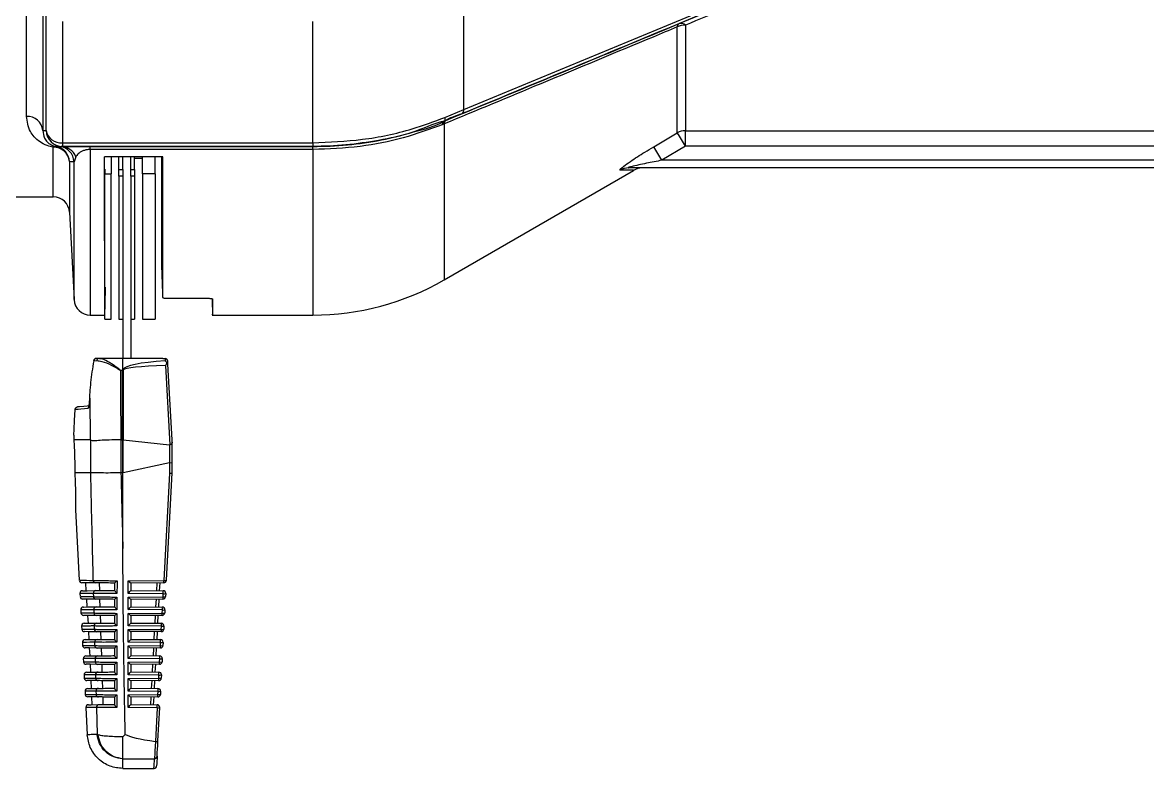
# Model space of a CAD drawing. Extents: x 8 to 113, y 0 to 87.
# Drawn here: x 17.059 to 21.342, y 31.733 to 34.571 of the extents above; entities that cross this region are included whole.
import ezdxf

# ---------------------------------------------------------------- set-up
doc = ezdxf.new("R2010")
doc.units = 0
doc.header["$MEASUREMENT"] = 0
doc.layers.add('OBJECT', color=7, linetype='CONTINUOUS')

msp = doc.modelspace()

# ---------------------------------------------------------------- linework, layer by layer
at = {"layer": 'OBJECT'}
for p, q in [((17.0749, 34.2144), (17.0749, 35.5419)), ((17.1368, 35.5154), (17.1368, 34.1603)), ((18.7393, 34.2401), (19.8524, 34.7017)), ((18.7393, 34.2401), (18.7393, 34.6637)), ((19.5595, 34.5674), (19.8154, 34.674)), ((17.1494, 34.1608), (17.1494, 34.6139)), ((17.2114, 34.5753), (17.2114, 34.1143)), ((18.1643, 34.1143), (18.1643, 34.5753)), ((19.5524, 34.1515), (19.5524, 34.5549)), ((19.5834, 34.5618), (19.5834, 34.1597)), ((18.6677, 34.2105), (18.7393, 34.2401)), ((18.6643, 34.1855), (18.6575, 34.1827)), ((18.6643, 34.196), (18.6643, 34.196)), ((18.6643, 34.1855), (18.6643, 33.5922)), ((19.4627, 34.0986), (19.5524, 34.1515)), ((19.5834, 34.1597), (23.8023, 34.1597)), ((19.5834, 34.1004), (19.5834, 34.1597)), ((17.1764, 33.9082), (17.1764, 34.0972)), ((17.1994, 34.1002), (17.2062, 34.1)), ((17.2114, 34.1001), (17.2062, 34.1)), ((17.2114, 34.1143), (18.1643, 34.1143)), ((17.2114, 34.1143), (17.2114, 34.1001)), ((18.1643, 34.1001), (17.2114, 34.1001)), ((17.3177, 34.1), (18.1643, 34.1)), ((17.3177, 34.0884), (17.3177, 34.1)), ((18.1643, 34.1143), (18.1643, 34.1001)), ((18.1643, 34.1001), (18.1643, 34.1)), ((18.1643, 34.0884), (18.1643, 34.1)), ((19.5834, 34.1004), (19.4937, 34.0474)), ((23.7969, 34.1004), (19.5834, 34.1004)), ((17.2619, 34.0605), (17.2558, 34.0412)), ((18.1643, 34.0884), (17.3177, 34.0884)), ((17.3177, 34.0884), (17.3177, 33.4582)), ((17.5936, 34.0605), (17.3719, 34.0605)), ((17.3965, 34.0605), (17.3965, 33.9954)), ((17.4265, 34.0117), (17.4265, 34.0605)), ((17.4414, 34.0117), (17.4414, 34.0605)), ((17.4714, 34.0117), (17.4714, 34.0605)), ((17.4863, 34.0117), (17.4863, 34.0605)), ((17.4863, 34.0554), (17.5163, 34.0554)), ((17.5163, 33.9954), (17.5163, 34.0605)), ((17.5643, 33.9954), (17.5643, 34.0605)), ((17.5903, 33.8554), (17.5903, 34.0605)), ((17.5936, 34.03), (17.5928, 34.0605)), ((18.1643, 34.0884), (18.1643, 33.4582)), ((17.2383, 34.0423), (17.2383, 33.8495)), ((17.2558, 33.517), (17.2558, 34.0412)), ((17.3725, 34.0134), (17.3725, 33.9954)), ((17.4265, 34.0117), (17.4414, 34.0117)), ((17.4265, 33.9865), (17.4265, 34.0117)), ((17.4414, 34.0117), (17.4414, 33.9865)), ((17.4714, 34.0117), (17.4863, 34.0117)), ((17.4714, 33.9865), (17.4714, 34.0117)), ((17.4863, 34.0117), (17.4863, 33.9865)), ((18.6643, 33.5922), (19.3858, 34.0087)), ((23.7913, 34.0182), (19.3664, 34.0182)), ((23.7924, 34.0474), (19.4937, 34.0474)), ((17.3725, 33.9954), (17.3965, 33.9954)), ((17.3725, 33.4432), (17.3725, 33.9954)), ((17.3965, 33.4432), (17.3965, 33.9954)), ((17.4414, 33.9865), (17.4265, 33.9865)), ((17.4265, 33.9865), (17.4265, 33.4432)), ((17.4414, 33.9865), (17.4414, 33.4747)), ((17.4863, 33.9865), (17.4714, 33.9865)), ((17.4714, 33.9865), (17.4714, 33.4747)), ((17.4863, 33.9865), (17.4863, 33.4432)), ((17.5643, 33.9954), (17.5163, 33.9954)), ((17.5163, 33.9954), (17.5163, 33.4432)), ((17.5643, 33.9954), (17.5643, 33.4432)), ((16.9701, 33.9082), (17.1764, 33.9082)), ((17.2383, 33.8495), (17.2558, 33.517)), ((17.5903, 33.8518), (17.5903, 33.8554)), ((17.5933, 33.737), (17.5903, 33.8518)), ((17.5903, 33.7925), (17.5903, 33.8518)), ((17.5932, 33.6798), (17.5903, 33.7925)), ((17.5903, 33.6485), (17.5903, 33.7795)), ((17.5903, 33.645), (17.5903, 33.6485)), ((17.5931, 33.5407), (17.5903, 33.6485)), ((17.6081, 33.5222), (17.768, 33.5222)), ((17.7814, 33.5206), (17.7831, 33.4556)), ((17.3177, 33.4582), (17.3725, 33.4582)), ((17.4414, 33.4747), (17.4414, 33.2932)), ((17.4714, 33.4747), (17.4714, 33.2932)), ((17.783, 33.4582), (18.1643, 33.4582)), ((17.3725, 33.4432), (17.3965, 33.4432)), ((17.4265, 33.4432), (17.4414, 33.4432)), ((17.4714, 33.4432), (17.4863, 33.4432)), ((17.5163, 33.4432), (17.5643, 33.4432)), ((17.3317, 33.2846), (17.3422, 33.2849)), ((17.3497, 33.2932), (17.34, 33.2932)), ((17.4414, 33.2932), (17.3497, 33.2932)), ((17.4414, 33.2518), (17.4414, 33.2932)), ((17.5937, 33.2932), (17.4414, 33.2932)), ((17.5937, 33.2932), (17.6026, 33.2931)), ((17.4322, 33.2488), (17.4406, 33.2488)), ((17.4406, 32.9832), (17.4406, 33.2488)), ((17.4422, 33.2487), (17.4422, 32.9831)), ((17.6042, 33.2668), (17.6206, 32.9646)), ((17.6289, 32.9832), (17.6133, 33.2715)), ((17.3146, 33.1243), (17.3143, 33.1243)), ((17.3146, 33.1243), (17.3155, 33.1424)), ((17.3155, 33.1424), (17.3153, 33.1425)), ((17.3155, 33.1424), (17.3174, 32.9832)), ((17.2602, 33.0996), (17.2602, 33.0996)), ((17.2549, 33.0011), (17.2549, 33.001)), ((17.3174, 32.9832), (17.255, 32.9832)), ((17.3174, 32.9832), (17.3181, 32.9827)), ((17.3181, 32.9827), (17.3181, 32.8582)), ((17.4346, 32.8582), (17.4346, 32.9832)), ((17.4346, 32.9832), (17.4398, 32.9832)), ((17.4398, 32.9832), (17.4398, 32.8582)), ((17.4422, 32.9831), (17.4406, 32.9832)), ((17.443, 32.8586), (17.443, 32.9831)), ((17.443, 32.9831), (17.6192, 32.9644)), ((17.6289, 32.9749), (17.6289, 32.9832)), ((17.6192, 32.9644), (17.6192, 32.8968)), ((17.6289, 32.8974), (17.6289, 32.9749)), ((17.6192, 32.8968), (17.443, 32.8586)), ((17.6194, 32.8968), (17.6194, 32.8573)), ((17.6289, 32.8582), (17.6289, 32.8974)), ((17.318, 32.8582), (17.2585, 32.8582)), ((17.3181, 32.8582), (17.318, 32.8582)), ((17.4398, 32.8582), (17.4346, 32.8582)), ((17.4414, 32.5696), (17.4414, 32.8581)), ((17.6194, 32.8573), (17.5979, 32.4487)), ((17.6073, 32.4494), (17.6289, 32.8582)), ((17.6289, 32.8582), (17.6289, 32.8582)), ((17.2613, 32.7168), (17.2754, 32.4492)), ((17.3024, 32.4096), (17.3008, 32.4398)), ((17.3512, 32.4394), (17.3521, 32.4101)), ((17.4114, 32.4099), (17.4114, 32.4389)), ((17.4619, 32.4475), (17.5979, 32.4487)), ((17.4619, 32.3995), (17.4619, 32.4475)), ((17.5974, 32.4399), (17.4714, 32.4388)), ((17.4714, 32.4388), (17.4714, 32.4104)), ((17.5708, 32.4097), (17.5724, 32.4397)), ((17.5818, 32.4398), (17.5802, 32.4096)), ((17.278, 32.3989), (17.2786, 32.3872)), ((17.329, 32.3994), (17.3293, 32.387)), ((17.5952, 32.3983), (17.4619, 32.3995)), ((17.4619, 32.3855), (17.5946, 32.3867)), ((17.4619, 32.3375), (17.4619, 32.3855)), ((17.4714, 32.4106), (17.5948, 32.4095)), ((17.5946, 32.3867), (17.5952, 32.3983)), ((17.6047, 32.399), (17.6041, 32.3874)), ((17.2812, 32.3369), (17.2819, 32.3252)), ((17.3057, 32.3477), (17.3041, 32.3778)), ((17.3306, 32.3375), (17.3309, 32.3249)), ((17.3531, 32.3774), (17.354, 32.3481)), ((17.4114, 32.3478), (17.4114, 32.377)), ((17.5919, 32.3363), (17.4619, 32.3375)), ((17.5942, 32.3779), (17.4714, 32.3768)), ((17.4714, 32.3768), (17.4714, 32.3484)), ((17.4714, 32.3486), (17.5915, 32.3475)), ((17.5675, 32.3478), (17.5691, 32.3777)), ((17.5785, 32.3778), (17.5769, 32.3477)), ((17.5913, 32.3247), (17.5919, 32.3363)), ((17.6014, 32.337), (17.6008, 32.3254)), ((17.3073, 32.3159), (17.3089, 32.2855)), ((17.355, 32.3153), (17.356, 32.2861)), ((17.4114, 32.2857), (17.4114, 32.315)), ((17.4619, 32.3235), (17.5913, 32.3247)), ((17.4619, 32.2755), (17.4619, 32.3235)), ((17.5909, 32.3159), (17.4714, 32.3148)), ((17.4714, 32.3148), (17.4714, 32.2864)), ((17.5642, 32.2858), (17.5658, 32.3157)), ((17.5752, 32.3158), (17.5737, 32.2857)), ((17.2845, 32.275), (17.2851, 32.2632)), ((17.3106, 32.2539), (17.3122, 32.2236)), ((17.3322, 32.2755), (17.3326, 32.2629)), ((17.357, 32.2533), (17.3579, 32.2241)), ((17.4114, 32.2237), (17.4114, 32.253)), ((17.5887, 32.2744), (17.4619, 32.2755)), ((17.4619, 32.2615), (17.588, 32.2626)), ((17.4619, 32.2135), (17.4619, 32.2615)), ((17.4714, 32.2866), (17.5882, 32.2856)), ((17.5876, 32.2539), (17.4714, 32.2528)), ((17.4714, 32.2528), (17.4714, 32.2244)), ((17.561, 32.2238), (17.5625, 32.2536)), ((17.572, 32.2537), (17.5704, 32.2237)), ((17.588, 32.2626), (17.5887, 32.2744)), ((17.5981, 32.2751), (17.5975, 32.2633)), ((17.2877, 32.213), (17.2883, 32.2012)), ((17.3339, 32.2135), (17.3342, 32.2009)), ((17.5854, 32.2124), (17.4619, 32.2135)), ((17.4714, 32.2246), (17.585, 32.2236)), ((17.5848, 32.2006), (17.5854, 32.2124)), ((17.5949, 32.2131), (17.5942, 32.2013)), ((17.3138, 32.1919), (17.3154, 32.1616)), ((17.3589, 32.1913), (17.3598, 32.1621)), ((17.4114, 32.1616), (17.4114, 32.191)), ((17.4619, 32.1995), (17.5848, 32.2006)), ((17.4619, 32.1515), (17.4619, 32.1995)), ((17.5843, 32.1918), (17.4714, 32.1908)), ((17.4714, 32.1908), (17.4714, 32.1624)), ((17.5577, 32.1618), (17.5593, 32.1916)), ((17.5687, 32.1917), (17.5671, 32.1618)), ((17.291, 32.1511), (17.2916, 32.1392)), ((17.3171, 32.1299), (17.3187, 32.0996)), ((17.3356, 32.1515), (17.3359, 32.1389)), ((17.3609, 32.1293), (17.3618, 32.1002)), ((17.4114, 32.0995), (17.4114, 32.1291)), ((17.5821, 32.1504), (17.4619, 32.1515)), ((17.4619, 32.1375), (17.5815, 32.1386)), ((17.4619, 32.0895), (17.4619, 32.1375)), ((17.4714, 32.1626), (17.5817, 32.1616)), ((17.5811, 32.1298), (17.4714, 32.1288)), ((17.4714, 32.1288), (17.4714, 32.1004)), ((17.5544, 32.0999), (17.556, 32.1296)), ((17.5654, 32.1297), (17.5638, 32.0998)), ((17.5815, 32.1386), (17.5821, 32.1504)), ((17.5916, 32.1511), (17.591, 32.1393)), ((17.2942, 32.0891), (17.2948, 32.0772)), ((17.3372, 32.0895), (17.3376, 32.0769)), ((17.5788, 32.0884), (17.4619, 32.0895)), ((17.4714, 32.1006), (17.5784, 32.0997)), ((17.5782, 32.0766), (17.5788, 32.0884)), ((17.5883, 32.0891), (17.5877, 32.0772)), ((17.3219, 32.0378), (17.3204, 32.0676)), ((17.3629, 32.0673), (17.3638, 32.0382)), ((17.4114, 32.0375), (17.4114, 32.0671)), ((17.4619, 32.0755), (17.5782, 32.0766)), ((17.4619, 32.0275), (17.4619, 32.0755)), ((17.5778, 32.0678), (17.4714, 32.0668)), ((17.4714, 32.0668), (17.4714, 32.0384)), ((17.4714, 32.0386), (17.5751, 32.0377)), ((17.5511, 32.0379), (17.5527, 32.0676)), ((17.5621, 32.0676), (17.5606, 32.0378)), ((17.2975, 32.0272), (17.2981, 32.0152)), ((17.3252, 31.9758), (17.3236, 32.0056)), ((17.339, 32.0275), (17.3393, 32.0149)), ((17.3648, 32.0053), (17.3658, 31.9762)), ((17.4114, 31.9754), (17.4114, 32.0051)), ((17.5756, 32.0265), (17.4619, 32.0275)), ((17.4619, 32.0135), (17.5749, 32.0145)), ((17.4619, 31.9655), (17.4619, 32.0135)), ((17.5745, 32.0057), (17.4714, 32.0048)), ((17.4714, 32.0048), (17.4714, 31.9764)), ((17.5479, 31.9759), (17.5494, 32.0055)), ((17.5589, 32.0056), (17.5573, 31.9758)), ((17.5749, 32.0145), (17.5756, 32.0265)), ((17.585, 32.0272), (17.5844, 32.0152)), ((17.3007, 31.9652), (17.3062, 31.8612)), ((17.3407, 31.9655), (17.3437, 31.8626)), ((17.5723, 31.9645), (17.4619, 31.9655)), ((17.4714, 31.9766), (17.5719, 31.9757)), ((17.5723, 31.9645), (17.5655, 31.8358)), ((17.5751, 31.8382), (17.5818, 31.9652)), ((17.347, 31.8612), (17.3437, 31.8626)), ((17.4414, 31.854), (17.4505, 31.8631)), ((17.5655, 31.8358), (17.5652, 31.8359)), ((17.4414, 31.7703), (17.562, 31.7703)), ((17.4414, 31.7698), (17.4414, 31.7703)), ((17.441, 31.7332), (17.56, 31.7332))]:
    msp.add_line(p, q, dxfattribs=at)
at = {"layer": 'OBJECT', "flags": 128}
for points in [[(18.6677, 34.2105), (18.6679, 34.2076), (18.6679, 34.205), (18.6677, 34.2026), (18.6673, 34.2006), (18.6668, 34.199), (18.6661, 34.1976), (18.6653, 34.1967), (18.6643, 34.196)], [(17.3726, 33.4602), (17.3736, 33.4987), (17.3753, 33.564)], [(17.6026, 33.2931), (17.6027, 33.2919), (17.6028, 33.2891), (17.603, 33.2848)], [(17.6133, 33.2715), (17.6129, 33.2778), (17.6127, 33.2819), (17.6126, 33.2837)], [(17.3181, 33.1133), (17.2924, 33.111), (17.2761, 33.1096), (17.2693, 33.109)], [(17.3153, 33.1425), (17.3146, 33.1297), (17.3143, 33.1243)], [(17.2549, 33.0011), (17.2561, 33.0243), (17.2579, 33.0572), (17.2602, 33.0996)], [(17.3374, 32.4395), (17.3041, 32.4398), (17.2873, 32.4399), (17.2852, 32.4399)], [(17.2879, 32.4095), (17.2899, 32.4095), (17.3062, 32.4097), (17.3387, 32.41)], [(17.339, 32.3775), (17.3067, 32.3778), (17.2905, 32.3779), (17.2885, 32.3779)], [(17.2911, 32.3475), (17.2931, 32.3476), (17.3089, 32.3477), (17.3403, 32.348)], [(17.3406, 32.3155), (17.3094, 32.3157), (17.2937, 32.3159), (17.2917, 32.3159)], [(17.2944, 32.2856), (17.2963, 32.2856), (17.3115, 32.2857), (17.3419, 32.286)], [(17.3423, 32.2535), (17.312, 32.2537), (17.2969, 32.2538), (17.295, 32.2539)], [(17.2976, 32.2236), (17.2995, 32.2236), (17.3142, 32.2237), (17.3436, 32.224)], [(17.3439, 32.1914), (17.3147, 32.1917), (17.3001, 32.1918), (17.2982, 32.1918)], [(17.3009, 32.1616), (17.3027, 32.1616), (17.3169, 32.1618), (17.3452, 32.162)], [(17.3456, 32.1294), (17.3174, 32.1297), (17.3033, 32.1298), (17.3015, 32.1298)], [(17.3041, 32.0997), (17.3041, 32.0997), (17.3149, 32.0998), (17.347, 32.1)], [(17.3473, 32.0674), (17.3154, 32.0677), (17.3047, 32.0678)], [(17.3074, 32.0377), (17.3074, 32.0377), (17.3177, 32.0378), (17.3487, 32.038)], [(17.349, 32.0054), (17.3183, 32.0057), (17.308, 32.0058)], [(17.3106, 31.9757), (17.3106, 31.9757), (17.3206, 31.9758), (17.3504, 31.9761)], [(17.5652, 31.8359), (17.5642, 31.8167), (17.5634, 31.8), (17.5628, 31.7864), (17.5623, 31.7764), (17.562, 31.7703)], [(17.572, 31.7796), (17.5723, 31.7851), (17.5727, 31.794), (17.5734, 31.8062), (17.5742, 31.8211), (17.5751, 31.8382)], [(17.572, 31.7796), (17.5705, 31.7519), (17.57, 31.7427)], [(17.56, 31.7332), (17.5605, 31.7425), (17.562, 31.7703)]]:
    msp.add_lwpolyline(points, dxfattribs=at)
at = {"layer": 'OBJECT'}
for centre, radius, start, end in [((19.5672, 34.5546), 0.0149, 121.1484, 178.9629), ((19.5665, 34.5433), 0.025, 47.7272, 106.1822), ((19.5831, 34.4902), 0.0717, 89.7955, 115.4014), ((18.7222, 34.2382), 0.0172, 304.7845, 6.3697), ((17.0779, 34.1552), 0.0592, 4.9591, 92.8852), ((18.6725, 34.1833), 0.015, 122.8521, 182.4767), ((18.6798, 34.1858), 0.0155, 122.0378, 181.1265), ((17.2053, 34.1708), 0.0568, 190.0795, 276.1481), ((17.2114, 34.1621), 0.062, 181.1513, 269.9961), ((19.5833, 34.0969), 0.0628, 89.9727, 119.5334), ((18.2152, 33.3062), 1.582, 30.136, 32.3023), ((17.185, 34.0877), 0.0128, 84.8258, 132.1274), ((17.1782, 34.0369), 0.0603, 5.1123, 91.7206), ((17.1764, 34.0392), 0.062, 2.8, 80.9514), ((17.1938, 34.0384), 0.062, 2.5105, 84.8719), ((17.2056, 34.04), 0.0599, 19.9391, 89.4289), ((18.1332, 33.2585), 1.5726, 30.11, 32.2903), ((19.3665, 33.9594), 0.0588, 90.0562, 121.8716), ((19.4188, 33.9562), 0.062, 90.0001, 122.0977), ((17.1764, 33.8462), 0.062, 3, 90), ((18.1643, 34.4582), 1, 270, 300), ((17.3177, 33.5202), 0.062, 183, 270), ((17.34, 33.2832), 0.01, 90, 170.7454), ((17.3295, 33.2736), 0.0112, 78.5504, 86.3217), ((17.3407, 33.2842), 0.00906, 94.3607, 177.1826), ((17.3508, 33.2847), 0.00857, 97.2261, 178.6427), ((17.6026, 33.2831), 0.00999, 3.1468, 90.0487), ((17.6028, 33.2925), 0.000644, 89.1331, 101.7812), ((17.6026, 33.2831), 0.01, 3.1059, 89.191), ((17.4406, 33.1288), 0.1199, 89.2397, 89.9936), ((17.3537, 33.1595), 0.1273, 45.4809, 46.4685), ((17.3192, 33.1034), 0.0101, 138.8443, 177.3914), ((17.2853, 32.4499), 0.01, 185.8671, 269.5), ((17.3376, 32.4494), 0.00987, 182.2597, 268.8651), ((17.5973, 32.4499), 0.01, 270.5, 356.9774), ((17.5569, 32.4464), 0.041, 351.0002, 3.3131), ((17.6012, 32.4689), 0.0204, 260.7339, 287.6061), ((17.288, 32.3995), 0.01, 90.5, 185.5678), ((17.2886, 32.3879), 0.01, 185.4939, 269.5), ((17.3389, 32.4001), 0.0099, 91.2096, 183.6273), ((17.3392, 32.3873), 0.00987, 182.2845, 268.8829), ((17.5941, 32.3879), 0.01, 270.5, 356.9774), ((17.5537, 32.3843), 0.041, 350.9994, 3.3163), ((17.5979, 32.4068), 0.0204, 260.7221, 287.6107), ((17.5408, 32.4018), 0.0545, 356.3188, 8.1335), ((17.5947, 32.3995), 0.01, 356.9774, 89.5), ((17.5985, 32.4184), 0.0204, 260.7178, 287.622), ((17.2912, 32.3375), 0.01, 90.5, 185.1668), ((17.3405, 32.3381), 0.0099, 91.1906, 183.6057), ((17.5375, 32.3398), 0.0545, 356.3183, 8.1342), ((17.5914, 32.3375), 0.01, 356.9774, 89.5), ((17.5952, 32.3565), 0.0204, 260.7178, 287.622), ((17.2918, 32.3259), 0.01, 185.1202, 269.5), ((17.3408, 32.3253), 0.00988, 182.307, 268.9021), ((17.5908, 32.3259), 0.01, 270.5, 356.9774), ((17.5504, 32.3223), 0.041, 351.0013, 3.3124), ((17.5946, 32.3448), 0.0204, 260.7171, 287.6229), ((17.2945, 32.2756), 0.01, 90.5, 184.8207), ((17.2951, 32.2639), 0.01, 184.7459, 269.5), ((17.3421, 32.2761), 0.00991, 91.1672, 183.5867), ((17.3424, 32.2633), 0.00988, 182.3291, 268.9216), ((17.5875, 32.2639), 0.01, 270.5, 356.9774), ((17.5471, 32.2603), 0.041, 351.0019, 3.3134), ((17.5913, 32.2828), 0.0204, 260.7171, 287.6229), ((17.5342, 32.2779), 0.0545, 356.3187, 8.1338), ((17.5881, 32.2756), 0.01, 356.9774, 89.5), ((17.592, 32.2945), 0.0204, 260.7221, 287.6107), ((17.2977, 32.2136), 0.01, 90.5, 184.4312), ((17.3438, 32.2141), 0.00991, 91.1431, 183.5701), ((17.531, 32.2159), 0.0545, 356.3195, 8.1328), ((17.5849, 32.2136), 0.01, 356.9774, 89.5), ((17.5887, 32.2325), 0.0204, 260.7178, 287.622), ((17.2983, 32.2018), 0.01, 184.3711, 269.5), ((17.3441, 32.2013), 0.00988, 182.3504, 268.9411), ((17.5842, 32.2018), 0.01, 270.5, 356.9774), ((17.5439, 32.1982), 0.041, 350.9987, 3.3166), ((17.5881, 32.2208), 0.0204, 260.7342, 287.6057), ((17.301, 32.1516), 0.01, 90.5, 184.0714), ((17.3016, 32.1398), 0.01, 183.9957, 269.5), ((17.3454, 32.1521), 0.00991, 91.1203, 183.5532), ((17.3458, 32.1393), 0.00989, 182.3725, 268.9588), ((17.581, 32.1398), 0.01, 270.5, 356.9774), ((17.5406, 32.1362), 0.041, 350.9994, 3.3144), ((17.5848, 32.1587), 0.0204, 260.7213, 287.6116), ((17.5277, 32.1539), 0.0545, 356.3183, 8.1342), ((17.5816, 32.1516), 0.01, 356.9774, 89.5), ((17.5854, 32.1705), 0.0204, 260.7136, 287.6263), ((17.3042, 32.0897), 0.01, 90.5, 183.6958), ((17.3471, 32.0901), 0.00991, 91.1054, 183.5316), ((17.5244, 32.0919), 0.0545, 356.3186, 8.1337), ((17.5783, 32.0897), 0.01, 356.9774, 89.5), ((17.5821, 32.1086), 0.0204, 260.7339, 287.6061), ((17.3048, 32.0778), 0.01, 183.6197, 269.5), ((17.3075, 32.0277), 0.01, 90.5, 183.3196), ((17.3475, 32.0773), 0.00989, 182.3926, 268.9785), ((17.3489, 32.0281), 0.00992, 91.0784, 183.5166), ((17.5211, 32.03), 0.0545, 356.3195, 8.1328), ((17.575, 32.0277), 0.01, 356.9774, 89.5), ((17.5777, 32.0778), 0.01, 270.5, 356.9774), ((17.5373, 32.0742), 0.041, 350.9998, 3.3158), ((17.5815, 32.0967), 0.0204, 260.7174, 287.6224), ((17.3081, 32.0158), 0.01, 183.243, 269.5), ((17.3492, 32.0153), 0.00989, 182.4144, 268.9965), ((17.5744, 32.0157), 0.01, 270.5, 356.9774), ((17.534, 32.0122), 0.041, 351.0002, 3.3131), ((17.5782, 32.0347), 0.0204, 260.7171, 287.6229), ((17.5789, 32.0466), 0.0204, 260.7171, 287.6229), ((17.3107, 31.9657), 0.01, 90.5, 183.0138), ((17.3506, 31.9661), 0.00992, 91.057, 183.4991), ((17.5179, 31.968), 0.0545, 356.3183, 8.1342), ((17.5718, 31.9657), 0.01, 356.9774, 89.5), ((17.5756, 31.9846), 0.0204, 260.7213, 287.6116), ((17.5621, 31.7802), 0.00991, 269.4428, 356.531), ((17.56, 31.7432), 0.01, 273.5738, 356.9774)]:
    msp.add_arc(centre, radius, start, end, dxfattribs=at)
for centre, major_axis, ratio, start_param, end_param in [((18.0101, 33.2332), (0.5695, -0.0157), 0.101686, 2.370066, 3.09173), ((19.5039, 33.341), (0, 7.8848), 0.262774, 1.582496, 1.616187), ((18.0101, 33.2332), (0.5695, -0.0157), 0.101686, 3.09173, 3.144394), ((18.0117, 33.241), (0.5695, -0.0078), 0.050872, 3.089624, 3.142288), ((18.0117, 33.241), (0.5695, -0.0078), 0.050872, 2.368959, 3.089624), ((17.4346, 33.4311), (0, 0.4478), 0.267949, 3.137388, 3.141593), ((17.4398, 33.4311), (0, 0.4478), 0.267949, 3.141593, 3.148103), ((17.4398, 33.4314), (-0.007, 0.4485), 0.267094, 3.102585, 3.109102), ((17.6189, 33.0018), (-0.0006, 0.0374), 0.267094, 3.109102, 3.249703), ((17.6189, 32.8152), (0.0005, 0.0816), 0.122438, 0.001196, 0.027376), ((17.6189, 32.8974), (0.01, 0), 0.061163, 4.764749, 6.283185), ((17.4346, 31.8809), (0, 0.9773), 0.122785, 0, 0.00334), ((19.5039, 36.8766), (0, 19.0675), 0.111038, 1.783132, 1.798644), ((17.4398, 31.8809), (0, 0.9773), 0.122785, 6.270094, 6.283185), ((17.4398, 31.8802), (0.0064, 0.9787), 0.122438, 0.027376, 0.040465), ((17.6189, 32.8585), (0.01, -0.00026), 0.120424, 4.767926, 6.280008), ((17.4614, 32.4488), (0.00999, -0.00991), 0.035372, 4.799799, 6.248135), ((17.4614, 32.4007), (0.00996, 0.00988), 0.087934, 4.677799, 6.196235), ((17.4614, 32.3868), (0.00999, -0.00991), 0.035372, 4.799799, 6.248135), ((17.4614, 32.3387), (0.00996, 0.00988), 0.087934, 4.677799, 6.196235), ((17.4614, 32.3248), (0.00999, -0.00991), 0.035372, 4.799799, 6.248135), ((17.4614, 32.2767), (0.00996, 0.00988), 0.087934, 4.677799, 6.196235), ((17.4614, 32.2628), (0.00999, -0.00991), 0.035372, 4.799799, 6.248135), ((17.4614, 32.2147), (0.00996, 0.00988), 0.087934, 4.677799, 6.196235), ((17.4614, 32.2008), (0.00999, -0.00991), 0.035372, 4.799799, 6.248135), ((17.4614, 32.1527), (0.00996, 0.00988), 0.087934, 4.677799, 6.196235), ((17.4614, 32.1388), (0.00999, -0.00991), 0.035372, 4.799799, 6.248135), ((17.4614, 32.0907), (0.00996, 0.00988), 0.087934, 4.677799, 6.196235), ((17.4614, 32.0768), (0.00999, -0.00991), 0.035372, 4.799799, 6.248135), ((17.4614, 32.0287), (0.00996, 0.00988), 0.087934, 4.677799, 6.196235), ((17.4614, 32.0148), (0.00999, -0.00991), 0.035372, 4.799799, 6.248135), ((17.4614, 31.9667), (0.00996, 0.00988), 0.087934, 4.677799, 6.196235), ((19.7312, 31.8883), (2.2897, 0.0147), 0.052015, 3.230394, 3.471508)]:
    msp.add_ellipse(centre, major_axis=major_axis, ratio=ratio, start_param=start_param, end_param=end_param, dxfattribs=at)
for points, knots in [([(19.8154, 34.674), (19.6397, 34.6008), (19.2786, 34.4505), (18.9174, 34.3009), (18.732, 34.2241)], [0, 0, 0, 0, 0.486656, 1, 1, 1, 1]), ([(19.8393, 34.666), (19.8051, 34.6521), (19.7187, 34.6169), (19.6343, 34.5826), (19.5834, 34.5618)], [0, 0, 0, 0, 0.396331, 1, 1, 1, 1]), ([(18.6716, 34.199), (18.8238, 34.262), (19.12, 34.3846), (19.4158, 34.5076), (19.5595, 34.5674)], [0, 0, 0, 0, 0.514049, 1, 1, 1, 1]), ([(19.5524, 34.5549), (19.5216, 34.542), (19.3483, 34.4697), (19.0523, 34.3465), (18.787, 34.2364), (18.6643, 34.1855)], [0, 0, 0, 0, 0.104198, 0.585846, 1, 1, 1, 1]), ([(18.732, 34.2241), (18.7089, 34.2162), (18.6858, 34.2084), (18.6643, 34.196), (18.6643, 34.196)], [0, 0, 0, 0, 0.9999682, 1, 1, 1, 1]), ([(17.1764, 34.0972), (17.1685, 34.099), (17.1473, 34.1038), (17.1142, 34.1233), (17.0827, 34.159), (17.0776, 34.1946), (17.0749, 34.2144)], [0, 0, 0, 0, 0.086849, 0.233706, 0.575453, 1, 1, 1, 1]), ([(18.1643, 34.1143), (18.2276, 34.1168), (18.356, 34.122), (18.5256, 34.1576), (18.6264, 34.1951), (18.6677, 34.2105)], [0, 0, 0, 0, 0.364471, 0.739444, 1, 1, 1, 1]), ([(18.6643, 34.196), (18.6643, 34.196), (18.6227, 34.1857), (18.5438, 34.1482), (18.4171, 34.122), (18.2907, 34.1037), (18.2064, 34.1001), (18.1643, 34.1001), (18.1643, 34.1001)], [0, 0, 0, 0, 0.000005, 0.255831, 0.511647, 0.755821, 0.999995, 1, 1, 1, 1]), ([(18.1643, 34.1), (18.1643, 34.1), (18.2084, 34.1), (18.2967, 34.1044), (18.4262, 34.1222), (18.5486, 34.1553), (18.6291, 34.1759), (18.6643, 34.196), (18.6643, 34.196)], [0, 0, 0, 0, 0.000004, 0.252523, 0.505041, 0.752516, 0.999995, 1, 1, 1, 1]), ([(18.6575, 34.1827), (18.6085, 34.1648), (18.5092, 34.1285), (18.3419, 34.0953), (18.2249, 34.0907), (18.1643, 34.0884)], [0, 0, 0, 0, 0.319293, 0.647815, 1, 1, 1, 1]), ([(18.6643, 34.196), (18.6643, 34.196), (18.6669, 34.1967), (18.6692, 34.1978), (18.6716, 34.199)], [0, 0, 0, 0, 0.000268, 1, 1, 1, 1]), ([(17.1368, 34.1603), (17.1389, 34.1604), (17.1425, 34.1606), (17.1473, 34.1607), (17.1494, 34.1608)], [0, 0, 0, 0, 0.547716, 1, 1, 1, 1]), ([(17.1368, 34.1603), (17.1379, 34.1506), (17.1397, 34.1348), (17.1517, 34.1178), (17.1641, 34.1084), (17.1742, 34.1031), (17.183, 34.1012), (17.1862, 34.1005)], [0, 0, 0, 0, 0.432516, 0.699492, 0.858617, 0.949421, 1, 1, 1, 1]), ([(17.1862, 34.1005), (17.1868, 34.1004), (17.1898, 34.1004), (17.1943, 34.1003), (17.1986, 34.1002), (17.1994, 34.1002)], [0, 0, 0, 0, 0.169099, 0.845499, 1, 1, 1, 1]), ([(17.2062, 34.1), (17.2157, 34.1), (17.229, 34.1), (17.2641, 34.1), (17.2908, 34.1), (17.3099, 34.1), (17.3177, 34.1)], [0, 0, 0, 0, 0.484963, 0.675899, 0.868393, 1, 1, 1, 1]), ([(19.3354, 34.0094), (19.3345, 34.0097), (19.3326, 34.0103), (19.3376, 34.016), (19.3506, 34.0268), (19.3808, 34.0481), (19.4206, 34.0735), (19.4513, 34.0919), (19.4627, 34.0986)], [0, 0, 0, 0, 0.087297, 0.174538, 0.284703, 0.464437, 0.802351, 1, 1, 1, 1]), ([(17.3177, 34.0884), (17.315, 34.0883), (17.3089, 34.0881), (17.2988, 34.0863), (17.283, 34.0812), (17.2701, 34.072), (17.2646, 34.0642), (17.2619, 34.0605)], [0, 0, 0, 0, 0.064307, 0.144323, 0.280227, 0.653315, 1, 1, 1, 1]), ([(17.3725, 33.4602), (17.3725, 33.4609), (17.3725, 33.4626), (17.3725, 33.4936), (17.3724, 33.5473), (17.3724, 33.6258), (17.3723, 33.7334), (17.3721, 33.8742), (17.372, 33.9936), (17.3719, 34.0591), (17.3719, 34.0605)], [0, 0, 0, 0, 0.113345, 0.250064, 0.386783, 0.527474, 0.668166, 0.831402, 0.996274, 1, 1, 1, 1]), ([(17.5936, 34.03), (17.5936, 34.032), (17.5936, 34.036), (17.5936, 34.0421), (17.5936, 34.0488), (17.5936, 34.0549), (17.5936, 34.0591), (17.5936, 34.0605)], [0, 0, 0, 0, 0.198922, 0.397845, 0.596771, 0.859233, 1, 1, 1, 1]), ([(17.2558, 34.0412), (17.2535, 34.0413), (17.2467, 34.0416), (17.2417, 34.042), (17.2383, 34.0423)], [0, 0, 0, 0, 0.33844, 1, 1, 1, 1]), ([(17.5933, 33.737), (17.5933, 33.7582), (17.5933, 33.8008), (17.5934, 33.8946), (17.5935, 33.9762), (17.5936, 34.03)], [0, 0, 0, 0, 0.25383, 0.507659, 1, 1, 1, 1]), ([(19.3851, 34.0099), (19.3838, 34.0099), (19.3812, 34.0098), (19.3503, 34.0095), (19.3354, 34.0094)], [0, 0, 0, 0, 0.5172286, 1, 1, 1, 1]), ([(19.4937, 34.0474), (19.4741, 34.0436), (19.4349, 34.0359), (19.3931, 34.027), (19.3718, 34.0213), (19.3678, 34.0201), (19.3655, 34.0192), (19.3646, 34.0187), (19.3648, 34.0183), (19.3656, 34.0182), (19.3662, 34.0182), (19.3664, 34.0182)], [0, 0, 0, 0, 0.419111, 0.839952, 0.8802, 0.924731, 0.942602, 0.960654, 0.976829, 0.994028, 1, 1, 1, 1]), ([(17.5932, 33.6798), (17.5932, 33.6844), (17.5932, 33.6935), (17.5932, 33.7123), (17.5933, 33.7271), (17.5933, 33.737)], [0, 0, 0, 0, 0.2514926, 0.5029859, 1, 1, 1, 1]), ([(17.5931, 33.5407), (17.5931, 33.55), (17.5931, 33.5687), (17.5932, 33.6123), (17.5932, 33.6529), (17.5932, 33.6798)], [0, 0, 0, 0, 0.251571, 0.503142, 1, 1, 1, 1]), ([(17.5903, 33.6319), (17.5903, 33.6324), (17.5903, 33.6345), (17.5903, 33.6388), (17.5903, 33.6427), (17.5903, 33.645)], [0, 0, 0, 0, 0.125776, 0.500813, 1, 1, 1, 1]), ([(17.5931, 33.5253), (17.5931, 33.5258), (17.5931, 33.5278), (17.5931, 33.5328), (17.5931, 33.5376), (17.5931, 33.5407)], [0, 0, 0, 0, 0.104843, 0.416864, 1, 1, 1, 1]), ([(17.5931, 33.5253), (17.5932, 33.5249), (17.5936, 33.5242), (17.5962, 33.5233), (17.6001, 33.5226), (17.6044, 33.5223), (17.6071, 33.5223), (17.6081, 33.5222)], [0, 0, 0, 0, 0.218408, 0.436843, 0.654255, 0.868849, 1, 1, 1, 1]), ([(17.768, 33.5222), (17.7697, 33.5222), (17.773, 33.5221), (17.7775, 33.5216), (17.7809, 33.5209), (17.7828, 33.5201), (17.783, 33.5195), (17.7831, 33.5193)], [0, 0, 0, 0, 0.210781, 0.421491, 0.634056, 0.849646, 1, 1, 1, 1]), ([(17.7831, 33.5193), (17.7831, 33.5044), (17.783, 33.4745), (17.783, 33.456), (17.783, 33.4608), (17.783, 33.4619)], [0, 0, 0, 0, 0.430496, 0.863934, 1, 1, 1, 1]), ([(17.3155, 33.1424), (17.3159, 33.1491), (17.318, 33.1824), (17.3227, 33.2299), (17.3294, 33.2704), (17.3317, 33.2846)], [0, 0, 0, 0, 0.13968, 0.698662, 1, 1, 1, 1]), ([(17.3422, 33.2849), (17.3486, 33.2843), (17.365, 33.2828), (17.3951, 33.2696), (17.4191, 33.2565), (17.431, 33.2494), (17.432, 33.2488), (17.4322, 33.2488)], [0, 0, 0, 0, 0.2447435, 0.6267288, 0.9679279, 0.9961443, 1, 1, 1, 1]), ([(17.4322, 33.2488), (17.432, 33.2488), (17.431, 33.2496), (17.4277, 33.2522), (17.4165, 33.2607), (17.3961, 33.2751), (17.3707, 33.2899), (17.3561, 33.2922), (17.3497, 33.2932)], [0, 0, 0, 0, 0.0036605, 0.0349635, 0.1124887, 0.381453, 0.7324431, 1, 1, 1, 1]), ([(17.603, 33.2848), (17.603, 33.2848), (17.6045, 33.2832), (17.6065, 33.2803), (17.6084, 33.2767), (17.6089, 33.2756)], [0, 0, 0, 0, 0.021175, 0.717114, 1, 1, 1, 1]), ([(17.6089, 33.2756), (17.6074, 33.2728), (17.6059, 33.2699), (17.6042, 33.2668), (17.6042, 33.2668)], [0, 0, 0, 0, 0.979999, 1, 1, 1, 1]), ([(17.6133, 33.2715), (17.6133, 33.2715), (17.6133, 33.2719), (17.613, 33.2728), (17.612, 33.2742), (17.6103, 33.2752), (17.6091, 33.2756), (17.6089, 33.2756)], [0, 0, 0, 0, 0.017168, 0.202288, 0.556603, 0.898387, 1, 1, 1, 1]), ([(17.2602, 33.0996), (17.2604, 33.1007), (17.2607, 33.1029), (17.2626, 33.1058), (17.2652, 33.1079), (17.2676, 33.1088), (17.269, 33.109), (17.2693, 33.109)], [0, 0, 0, 0, 0.235926, 0.471827, 0.707761, 0.92542, 1, 1, 1, 1]), ([(17.3092, 33.1038), (17.3097, 33.1041), (17.3107, 33.1047), (17.3122, 33.1084), (17.3135, 33.1137), (17.3142, 33.1194), (17.3145, 33.123), (17.3146, 33.1243)], [0, 0, 0, 0, 0.219062, 0.438015, 0.65921, 0.879994, 1, 1, 1, 1]), ([(17.3143, 33.1243), (17.3142, 33.1224), (17.3139, 33.1185), (17.3131, 33.1138), (17.3124, 33.111), (17.3119, 33.1098), (17.3119, 33.1098), (17.3119, 33.1098)], [0, 0, 0, 0, 0.271922, 0.563063, 0.781765, 0.936439, 1, 1, 1, 1]), ([(17.2602, 33.0996), (17.2603, 33.0996), (17.2609, 33.0996), (17.2665, 33.1001), (17.2901, 33.1022), (17.3092, 33.1038)], [0, 0, 0, 0, 0.0456532, 0.2282935, 1, 1, 1, 1]), ([(17.2549, 33.001), (17.2549, 32.9983), (17.255, 32.9948), (17.255, 32.9852), (17.255, 32.9832)], [0, 0, 0, 0, 0.791808, 1, 1, 1, 1]), ([(17.255, 32.9832), (17.255, 32.9832), (17.255, 32.9832), (17.255, 32.9832), (17.255, 32.9831), (17.255, 32.983), (17.255, 32.983)], [0, 0, 0, 0, 0.344834, 0.691981, 0.859587, 1, 1, 1, 1]), ([(17.255, 32.983), (17.2555, 32.9739), (17.2565, 32.9556), (17.258, 32.9135), (17.2585, 32.8793), (17.2585, 32.8608), (17.2585, 32.8582)], [0, 0, 0, 0, 0.315106, 0.632946, 0.949791, 1, 1, 1, 1]), ([(17.4341, 32.9832), (17.429, 32.9833), (17.4104, 32.9835), (17.3794, 32.9827), (17.3472, 32.9811), (17.3267, 32.978), (17.3205, 32.9814), (17.3181, 32.9827)], [0, 0, 0, 0, 0.097509, 0.351331, 0.599304, 0.843154, 1, 1, 1, 1]), ([(17.6289, 32.9749), (17.6289, 32.9734), (17.6288, 32.9709), (17.6277, 32.9683), (17.6256, 32.9668), (17.623, 32.9656), (17.6212, 32.9649), (17.6206, 32.9646)], [0, 0, 0, 0, 0.2815117, 0.4771576, 0.6724687, 0.8784619, 1, 1, 1, 1]), ([(17.2585, 32.8582), (17.2592, 32.8422), (17.2607, 32.8103), (17.2615, 32.7675), (17.2616, 32.7353), (17.2614, 32.7169), (17.2614, 32.7168), (17.2614, 32.7168)], [0, 0, 0, 0, 0.21319, 0.426375, 0.639811, 0.854212, 1, 1, 1, 1]), ([(17.318, 32.8582), (17.3198, 32.7789), (17.323, 32.6425), (17.3264, 32.5061), (17.3278, 32.449)], [0, 0, 0, 0, 0.5814499, 1, 1, 1, 1]), ([(17.4342, 32.8582), (17.4208, 32.8579), (17.3938, 32.8574), (17.3582, 32.8575), (17.3308, 32.8583), (17.3222, 32.8583), (17.3181, 32.8582)], [0, 0, 0, 0, 0.253583, 0.507165, 0.760847, 1, 1, 1, 1]), ([(17.4505, 31.8631), (17.4504, 31.8688), (17.4499, 31.8973), (17.4477, 32.0167), (17.4437, 32.2464), (17.4422, 32.4535), (17.4414, 32.5696)], [0, 0, 0, 0, 0.024147, 0.120738, 0.507103, 1, 1, 1, 1]), ([(17.2783, 32.4494), (17.2788, 32.4494), (17.2799, 32.4494), (17.3105, 32.4491), (17.3278, 32.449)], [0, 0, 0, 0, 0.434853, 1, 1, 1, 1]), ([(17.3278, 32.449), (17.3295, 32.4489), (17.3349, 32.4487), (17.3533, 32.4483), (17.3818, 32.4479), (17.4052, 32.4476), (17.4167, 32.4475), (17.4193, 32.4475)], [0, 0, 0, 0, 0.1473762, 0.4444956, 0.7411541, 0.9402223, 1, 1, 1, 1]), ([(17.4114, 32.4388), (17.4001, 32.4389), (17.3775, 32.4391), (17.3503, 32.4394), (17.3419, 32.4395), (17.3374, 32.4395)], [0, 0, 0, 0, 0.320862, 0.641681, 1, 1, 1, 1]), ([(17.4114, 32.4389), (17.4115, 32.4392), (17.4117, 32.4397), (17.4135, 32.4417), (17.4161, 32.4444), (17.4183, 32.4465), (17.4193, 32.4475), (17.4193, 32.4475)], [0, 0, 0, 0, 0.192793, 0.4296508, 0.7493185, 0.9922623, 1, 1, 1, 1]), ([(17.4193, 32.4475), (17.4193, 32.4409), (17.4193, 32.4249), (17.4192, 32.4089), (17.4192, 32.3994)], [0, 0, 0, 0, 0.412557, 1, 1, 1, 1]), ([(17.329, 32.3994), (17.3276, 32.3994), (17.3206, 32.3994), (17.2951, 32.3991), (17.2743, 32.399), (17.2798, 32.399), (17.2807, 32.399)], [0, 0, 0, 0, 0.0418962, 0.2095066, 0.8815861, 1, 1, 1, 1]), ([(17.2812, 32.3874), (17.2818, 32.3874), (17.2833, 32.3874), (17.3128, 32.3871), (17.3293, 32.387)], [0, 0, 0, 0, 0.442331, 1, 1, 1, 1]), ([(17.4192, 32.3994), (17.4166, 32.3994), (17.4075, 32.3993), (17.3863, 32.3992), (17.3588, 32.3991), (17.3377, 32.3992), (17.3315, 32.3994), (17.329, 32.3994)], [0, 0, 0, 0, 0.059552, 0.208065, 0.505163, 0.802607, 1, 1, 1, 1]), ([(17.3293, 32.387), (17.3311, 32.3869), (17.3364, 32.3867), (17.3547, 32.3863), (17.3827, 32.3859), (17.4056, 32.3856), (17.4166, 32.3855), (17.4192, 32.3855)], [0, 0, 0, 0, 0.1489543, 0.4492608, 0.7491008, 0.9405027, 1, 1, 1, 1]), ([(17.3387, 32.41), (17.3426, 32.41), (17.3503, 32.4101), (17.3762, 32.4103), (17.3995, 32.4105), (17.4114, 32.4106)], [0, 0, 0, 0, 0.327832, 0.655734, 1, 1, 1, 1]), ([(17.4192, 32.3994), (17.4192, 32.3995), (17.418, 32.4006), (17.4157, 32.403), (17.4133, 32.406), (17.4117, 32.4084), (17.4115, 32.4094), (17.4114, 32.4099)], [0, 0, 0, 0, 0.007969, 0.299093, 0.602908, 0.800706, 1, 1, 1, 1]), ([(17.4114, 32.377), (17.4115, 32.3772), (17.4117, 32.3778), (17.4135, 32.3799), (17.4161, 32.3825), (17.4182, 32.3846), (17.4191, 32.3855), (17.4192, 32.3855)], [0, 0, 0, 0, 0.197195, 0.440802, 0.768919, 0.992192, 1, 1, 1, 1]), ([(17.4192, 32.3855), (17.4191, 32.3789), (17.4191, 32.3629), (17.4191, 32.3469), (17.419, 32.3374)], [0, 0, 0, 0, 0.4125319, 1, 1, 1, 1]), ([(17.3306, 32.3375), (17.3292, 32.3374), (17.3223, 32.3374), (17.2973, 32.3372), (17.2774, 32.337), (17.2828, 32.337), (17.2835, 32.337)], [0, 0, 0, 0, 0.042626, 0.213154, 0.896941, 1, 1, 1, 1]), ([(17.419, 32.3374), (17.4165, 32.3374), (17.4075, 32.3373), (17.3864, 32.3372), (17.3593, 32.3372), (17.3388, 32.3372), (17.3329, 32.3374), (17.3306, 32.3375)], [0, 0, 0, 0, 0.059276, 0.209421, 0.509831, 0.810598, 1, 1, 1, 1]), ([(17.4114, 32.3768), (17.4002, 32.3769), (17.3777, 32.3771), (17.3513, 32.3774), (17.3432, 32.3774), (17.339, 32.3775)], [0, 0, 0, 0, 0.324747, 0.649449, 1, 1, 1, 1]), ([(17.3403, 32.348), (17.3441, 32.348), (17.3518, 32.3481), (17.3772, 32.3483), (17.4, 32.3485), (17.4114, 32.3486)], [0, 0, 0, 0, 0.331872, 0.663815, 1, 1, 1, 1]), ([(17.419, 32.3374), (17.419, 32.3375), (17.4179, 32.3385), (17.4157, 32.3408), (17.4133, 32.3438), (17.4117, 32.3463), (17.4115, 32.3473), (17.4114, 32.3478)], [0, 0, 0, 0, 0.008053, 0.282717, 0.593788, 0.796119, 1, 1, 1, 1]), ([(17.2841, 32.3253), (17.2849, 32.3253), (17.2866, 32.3253), (17.3152, 32.3251), (17.3309, 32.3249)], [0, 0, 0, 0, 0.450066, 1, 1, 1, 1]), ([(17.3309, 32.3249), (17.3327, 32.3249), (17.3379, 32.3246), (17.3561, 32.3242), (17.3837, 32.3239), (17.4061, 32.3236), (17.4165, 32.3235), (17.419, 32.3235)], [0, 0, 0, 0, 0.150605, 0.454244, 0.75741, 0.940779, 1, 1, 1, 1]), ([(17.4114, 32.3148), (17.4003, 32.3149), (17.378, 32.3151), (17.3523, 32.3154), (17.3446, 32.3154), (17.3406, 32.3155)], [0, 0, 0, 0, 0.328834, 0.657619, 1, 1, 1, 1]), ([(17.4114, 32.315), (17.4115, 32.3152), (17.4118, 32.3158), (17.4136, 32.318), (17.4161, 32.3207), (17.4182, 32.3227), (17.419, 32.3235), (17.419, 32.3235)], [0, 0, 0, 0, 0.2018376, 0.4525474, 0.7893896, 0.9921173, 1, 1, 1, 1]), ([(17.419, 32.3235), (17.419, 32.3169), (17.419, 32.3009), (17.4189, 32.2849), (17.4189, 32.2754)], [0, 0, 0, 0, 0.412495, 1, 1, 1, 1]), ([(17.3322, 32.2755), (17.3309, 32.2755), (17.3241, 32.2754), (17.2995, 32.2752), (17.2804, 32.275), (17.2858, 32.2751), (17.2864, 32.2751)], [0, 0, 0, 0, 0.043381, 0.216931, 0.912837, 1, 1, 1, 1]), ([(17.2869, 32.2633), (17.2879, 32.2633), (17.2899, 32.2633), (17.3176, 32.2631), (17.3326, 32.2629)], [0, 0, 0, 0, 0.458072, 1, 1, 1, 1]), ([(17.4189, 32.2754), (17.4164, 32.2754), (17.4075, 32.2754), (17.3866, 32.2752), (17.3597, 32.2752), (17.34, 32.2753), (17.3344, 32.2754), (17.3322, 32.2755)], [0, 0, 0, 0, 0.059002, 0.210856, 0.514734, 0.81898, 1, 1, 1, 1]), ([(17.3326, 32.2629), (17.3343, 32.2629), (17.3394, 32.2626), (17.3575, 32.2622), (17.3847, 32.2618), (17.4065, 32.2616), (17.4164, 32.2615), (17.4189, 32.2615)], [0, 0, 0, 0, 0.152333, 0.459461, 0.766109, 0.941054, 1, 1, 1, 1]), ([(17.3419, 32.286), (17.3457, 32.286), (17.3533, 32.2861), (17.3783, 32.2863), (17.4005, 32.2865), (17.4114, 32.2866)], [0, 0, 0, 0, 0.336123, 0.672318, 1, 1, 1, 1]), ([(17.4114, 32.2528), (17.4004, 32.2529), (17.3782, 32.2531), (17.3534, 32.2534), (17.346, 32.2534), (17.3423, 32.2535)], [0, 0, 0, 0, 0.333138, 0.666224, 1, 1, 1, 1]), ([(17.4189, 32.2754), (17.4189, 32.2755), (17.4181, 32.2762), (17.4161, 32.2783), (17.4136, 32.2813), (17.4118, 32.2841), (17.4115, 32.2852), (17.4114, 32.2857)], [0, 0, 0, 0, 0.008163, 0.206908, 0.537762, 0.791259, 1, 1, 1, 1]), ([(17.4114, 32.253), (17.4115, 32.2533), (17.4118, 32.2539), (17.4136, 32.2562), (17.4161, 32.2588), (17.4181, 32.2608), (17.4188, 32.2615), (17.4189, 32.2615)], [0, 0, 0, 0, 0.206742, 0.464934, 0.810707, 0.992038, 1, 1, 1, 1]), ([(17.4189, 32.2615), (17.4188, 32.2549), (17.4188, 32.2389), (17.4188, 32.2229), (17.4187, 32.2134)], [0, 0, 0, 0, 0.41247, 1, 1, 1, 1]), ([(17.3339, 32.2135), (17.3325, 32.2135), (17.3259, 32.2134), (17.3018, 32.2132), (17.2834, 32.213), (17.2888, 32.2131), (17.2892, 32.2131)], [0, 0, 0, 0, 0.044163, 0.220841, 0.929294, 1, 1, 1, 1]), ([(17.4187, 32.2134), (17.4163, 32.2134), (17.4074, 32.2134), (17.3867, 32.2132), (17.3602, 32.2132), (17.3412, 32.2133), (17.3358, 32.2134), (17.3339, 32.2135)], [0, 0, 0, 0, 0.058731, 0.212374, 0.519886, 0.827777, 1, 1, 1, 1]), ([(17.3436, 32.224), (17.3473, 32.224), (17.3548, 32.2241), (17.3794, 32.2243), (17.401, 32.2245), (17.4114, 32.2246)], [0, 0, 0, 0, 0.340601, 0.681275, 1, 1, 1, 1]), ([(17.4187, 32.2134), (17.4187, 32.2135), (17.418, 32.2142), (17.4161, 32.2161), (17.4136, 32.2191), (17.4118, 32.222), (17.4115, 32.2231), (17.4114, 32.2237)], [0, 0, 0, 0, 0.008246, 0.187001, 0.525638, 0.786175, 1, 1, 1, 1]), ([(17.2898, 32.2013), (17.2909, 32.2013), (17.2932, 32.2013), (17.32, 32.201), (17.3342, 32.2009)], [0, 0, 0, 0, 0.466363, 1, 1, 1, 1]), ([(17.3342, 32.2009), (17.3359, 32.2008), (17.341, 32.2006), (17.359, 32.2002), (17.3857, 32.1998), (17.4069, 32.1996), (17.4163, 32.1995), (17.4187, 32.1995)], [0, 0, 0, 0, 0.154143, 0.464926, 0.775223, 0.941326, 1, 1, 1, 1]), ([(17.4114, 32.1908), (17.4004, 32.1909), (17.3785, 32.1911), (17.3545, 32.1913), (17.3474, 32.1914), (17.3439, 32.1914)], [0, 0, 0, 0, 0.337676, 0.675297, 1, 1, 1, 1]), ([(17.4114, 32.191), (17.4115, 32.1913), (17.4118, 32.192), (17.4137, 32.1944), (17.4161, 32.197), (17.418, 32.1989), (17.4187, 32.1995), (17.4187, 32.1995)], [0, 0, 0, 0, 0.211947, 0.477979, 0.832965, 0.99196, 1, 1, 1, 1]), ([(17.4187, 32.1995), (17.4187, 32.1929), (17.4186, 32.1769), (17.4186, 32.1609), (17.4186, 32.1514)], [0, 0, 0, 0, 0.412433, 1, 1, 1, 1]), ([(17.3356, 32.1515), (17.3342, 32.1515), (17.3277, 32.1514), (17.3041, 32.1512), (17.2864, 32.1511), (17.2917, 32.1511), (17.2921, 32.1511)], [0, 0, 0, 0, 0.044973, 0.224892, 0.94635, 1, 1, 1, 1]), ([(17.2927, 32.1393), (17.2939, 32.1393), (17.2966, 32.1392), (17.3224, 32.139), (17.3359, 32.1389)], [0, 0, 0, 0, 0.474956, 1, 1, 1, 1]), ([(17.4186, 32.1514), (17.4162, 32.1514), (17.4074, 32.1514), (17.3869, 32.1512), (17.3607, 32.1512), (17.3425, 32.1513), (17.3373, 32.1514), (17.3356, 32.1515)], [0, 0, 0, 0, 0.058463, 0.213983, 0.525307, 0.837021, 1, 1, 1, 1]), ([(17.3359, 32.1389), (17.3376, 32.1388), (17.3426, 32.1386), (17.3605, 32.1382), (17.3868, 32.1378), (17.4074, 32.1376), (17.4162, 32.1375), (17.4185, 32.1375)], [0, 0, 0, 0, 0.156042, 0.470658, 0.78478, 0.941595, 1, 1, 1, 1]), ([(17.3452, 32.162), (17.3489, 32.1621), (17.3563, 32.1621), (17.3806, 32.1623), (17.4015, 32.1625), (17.4114, 32.1626)], [0, 0, 0, 0, 0.345325, 0.690725, 1, 1, 1, 1]), ([(17.4114, 32.1288), (17.4005, 32.1289), (17.3788, 32.1291), (17.3557, 32.1293), (17.3489, 32.1294), (17.3456, 32.1294)], [0, 0, 0, 0, 0.342465, 0.684876, 1, 1, 1, 1]), ([(17.4186, 32.1514), (17.4185, 32.1515), (17.4179, 32.1521), (17.4161, 32.154), (17.4137, 32.1569), (17.4118, 32.1598), (17.4115, 32.161), (17.4114, 32.1616)], [0, 0, 0, 0, 0.00834, 0.166403, 0.512963, 0.780853, 1, 1, 1, 1]), ([(17.4114, 32.1291), (17.4115, 32.1294), (17.4118, 32.1301), (17.4137, 32.1326), (17.4162, 32.1352), (17.418, 32.137), (17.4185, 32.1375), (17.4185, 32.1375)], [0, 0, 0, 0, 0.217442, 0.491754, 0.856153, 0.991871, 1, 1, 1, 1]), ([(17.4185, 32.1375), (17.4185, 32.1309), (17.4185, 32.1149), (17.4184, 32.0989), (17.4184, 32.0894)], [0, 0, 0, 0, 0.412396, 1, 1, 1, 1]), ([(17.3372, 32.0895), (17.336, 32.0895), (17.3295, 32.0894), (17.3064, 32.0892), (17.2895, 32.0891), (17.2947, 32.0891), (17.295, 32.0891)], [0, 0, 0, 0, 0.045813, 0.2290935, 0.9640328, 1, 1, 1, 1]), ([(17.4184, 32.0894), (17.4161, 32.0894), (17.4074, 32.0894), (17.3871, 32.0893), (17.3612, 32.0892), (17.3437, 32.0893), (17.3388, 32.0895), (17.3372, 32.0895)], [0, 0, 0, 0, 0.058198, 0.215686, 0.531014, 0.846742, 1, 1, 1, 1]), ([(17.347, 32.1), (17.3506, 32.1001), (17.3579, 32.1001), (17.3817, 32.1003), (17.402, 32.1005), (17.4114, 32.1006)], [0, 0, 0, 0, 0.350316, 0.700707, 1, 1, 1, 1]), ([(17.4184, 32.0894), (17.4184, 32.0895), (17.4179, 32.09), (17.4161, 32.0918), (17.4137, 32.0947), (17.4118, 32.0977), (17.4115, 32.099), (17.4114, 32.0995)], [0, 0, 0, 0, 0.00846, 0.145056, 0.499702, 0.775222, 1, 1, 1, 1]), ([(17.2955, 32.0772), (17.2969, 32.0772), (17.2999, 32.0772), (17.3248, 32.077), (17.3376, 32.0769)], [0, 0, 0, 0, 0.483866, 1, 1, 1, 1]), ([(17.3376, 32.0769), (17.3392, 32.0768), (17.3442, 32.0766), (17.362, 32.0762), (17.3878, 32.0758), (17.4078, 32.0756), (17.416, 32.0755), (17.4184, 32.0755)], [0, 0, 0, 0, 0.158035, 0.476675, 0.794817, 0.941861, 1, 1, 1, 1]), ([(17.4114, 32.0668), (17.4006, 32.0669), (17.3791, 32.0671), (17.3568, 32.0673), (17.3503, 32.0674), (17.3473, 32.0674)], [0, 0, 0, 0, 0.347531, 0.695003, 1, 1, 1, 1]), ([(17.3487, 32.038), (17.3523, 32.0381), (17.3595, 32.0381), (17.3829, 32.0383), (17.4026, 32.0385), (17.4114, 32.0386)], [0, 0, 0, 0, 0.355595, 0.711266, 1, 1, 1, 1]), ([(17.4114, 32.0671), (17.4115, 32.0675), (17.4118, 32.0682), (17.4138, 32.0707), (17.4162, 32.0733), (17.4179, 32.0751), (17.4183, 32.0755), (17.4184, 32.0755)], [0, 0, 0, 0, 0.223276, 0.506285, 0.880317, 0.991807, 1, 1, 1, 1]), ([(17.4182, 32.0274), (17.4182, 32.0275), (17.4178, 32.0279), (17.4161, 32.0297), (17.4137, 32.0325), (17.4118, 32.0355), (17.4115, 32.0369), (17.4114, 32.0375)], [0, 0, 0, 0, 0.0085674, 0.1229354, 0.4857766, 0.7693114, 1, 1, 1, 1]), ([(17.4184, 32.0755), (17.4184, 32.0689), (17.4183, 32.0529), (17.4183, 32.0369), (17.4182, 32.0274)], [0, 0, 0, 0, 0.412352, 1, 1, 1, 1]), ([(17.339, 32.0275), (17.3377, 32.0275), (17.3313, 32.0275), (17.3087, 32.0273), (17.2925, 32.0271), (17.2977, 32.0272), (17.2978, 32.0272)], [0, 0, 0, 0, 0.046685, 0.233452, 0.982381, 1, 1, 1, 1]), ([(17.2984, 32.0152), (17.3, 32.0152), (17.3032, 32.0152), (17.3272, 32.015), (17.3393, 32.0149)], [0, 0, 0, 0, 0.493112, 1, 1, 1, 1]), ([(17.4182, 32.0274), (17.416, 32.0274), (17.4074, 32.0274), (17.3872, 32.0273), (17.3617, 32.0272), (17.345, 32.0273), (17.3404, 32.0275), (17.339, 32.0275)], [0, 0, 0, 0, 0.057936, 0.217495, 0.53703, 0.856977, 1, 1, 1, 1]), ([(17.3393, 32.0149), (17.3409, 32.0148), (17.3458, 32.0146), (17.3635, 32.0142), (17.3889, 32.0138), (17.4083, 32.0136), (17.4159, 32.0135), (17.4182, 32.0135)], [0, 0, 0, 0, 0.160131, 0.483001, 0.805363, 0.942124, 1, 1, 1, 1]), ([(17.4114, 32.0048), (17.4007, 32.0049), (17.3794, 32.0051), (17.358, 32.0053), (17.3518, 32.0054), (17.349, 32.0054)], [0, 0, 0, 0, 0.3528946, 0.7057269, 1, 1, 1, 1]), ([(17.4114, 32.0051), (17.4115, 32.0055), (17.4118, 32.0063), (17.4138, 32.0089), (17.4162, 32.0115), (17.4178, 32.0132), (17.4182, 32.0135), (17.4182, 32.0135)], [0, 0, 0, 0, 0.229449, 0.52162, 0.905465, 0.99172, 1, 1, 1, 1]), ([(17.4182, 32.0135), (17.4182, 32.0069), (17.4181, 31.9909), (17.4181, 31.9749), (17.4181, 31.9654)], [0, 0, 0, 0, 0.412308, 1, 1, 1, 1]), ([(17.3407, 31.9655), (17.3395, 31.9655), (17.3333, 31.9655), (17.31, 31.9653), (17.3049, 31.9652), (17.3008, 31.9652)], [0, 0, 0, 0, 0.047591, 0.237986, 1, 1, 1, 1]), ([(17.4181, 31.9654), (17.4158, 31.9654), (17.4074, 31.9654), (17.3874, 31.9653), (17.3623, 31.9652), (17.3463, 31.9654), (17.342, 31.9655), (17.3407, 31.9655)], [0, 0, 0, 0, 0.057677, 0.219413, 0.543377, 0.867764, 1, 1, 1, 1]), ([(17.3504, 31.9761), (17.354, 31.9761), (17.3612, 31.9762), (17.3841, 31.9764), (17.4031, 31.9765), (17.4114, 31.9766)], [0, 0, 0, 0, 0.361189, 0.722455, 1, 1, 1, 1]), ([(17.4181, 31.9654), (17.4181, 31.9655), (17.4177, 31.9658), (17.4161, 31.9675), (17.4138, 31.9702), (17.4118, 31.9734), (17.4115, 31.9748), (17.4114, 31.9754)], [0, 0, 0, 0, 0.008641, 0.099985, 0.471226, 0.763077, 1, 1, 1, 1]), ([(17.3437, 31.8626), (17.3328, 31.8623), (17.3109, 31.8617), (17.3077, 31.8616), (17.3061, 31.8616)], [0, 0, 0, 0, 0.496376, 1, 1, 1, 1]), ([(17.4414, 31.7332), (17.4249, 31.735), (17.3906, 31.7387), (17.346, 31.7681), (17.3142, 31.8111), (17.3088, 31.8452), (17.3061, 31.8616)], [0, 0, 0, 0, 0.240773, 0.500001, 0.759228, 1, 1, 1, 1]), ([(17.4414, 31.7698), (17.4297, 31.7714), (17.4054, 31.7747), (17.3736, 31.7962), (17.3505, 31.8268), (17.3459, 31.851), (17.3437, 31.8626)], [0, 0, 0, 0, 0.2411704, 0.4999998, 0.7588319, 1, 1, 1, 1]), ([(17.4414, 31.854), (17.4307, 31.854), (17.4093, 31.854), (17.3817, 31.8555), (17.3594, 31.8578), (17.3511, 31.8601), (17.347, 31.8612)], [0, 0, 0, 0, 0.25, 0.5, 0.75, 1, 1, 1, 1]), ([(17.4414, 31.7703), (17.4303, 31.772), (17.4072, 31.7757), (17.3769, 31.7967), (17.3545, 31.8265), (17.3494, 31.8499), (17.347, 31.8612)], [0, 0, 0, 0, 0.241562, 0.500001, 0.75844, 1, 1, 1, 1]), ([(17.4414, 31.7703), (17.4414, 31.7731), (17.4414, 31.7788), (17.4414, 31.798), (17.4414, 31.8231), (17.4414, 31.8437), (17.4414, 31.854)], [0, 0, 0, 0, 0.249999, 0.5, 0.750001, 1, 1, 1, 1]), ([(17.5655, 31.8358), (17.5666, 31.8358), (17.5688, 31.8358), (17.5717, 31.8362), (17.5739, 31.8368), (17.5748, 31.8375), (17.575, 31.838), (17.5751, 31.8382), (17.5751, 31.8382)], [0, 0, 0, 0, 0.219279, 0.438505, 0.659235, 0.882985, 0.985836, 1, 1, 1, 1]), ([(17.4414, 31.7332), (17.4414, 31.7348), (17.4414, 31.7378), (17.4414, 31.7592), (17.4414, 31.7698)], [0, 0, 0, 0, 0.5, 1, 1, 1, 1])]:
    msp.add_open_spline(points, degree=3, knots=knots, dxfattribs=at)

doc.saveas('drawing.dxf')
